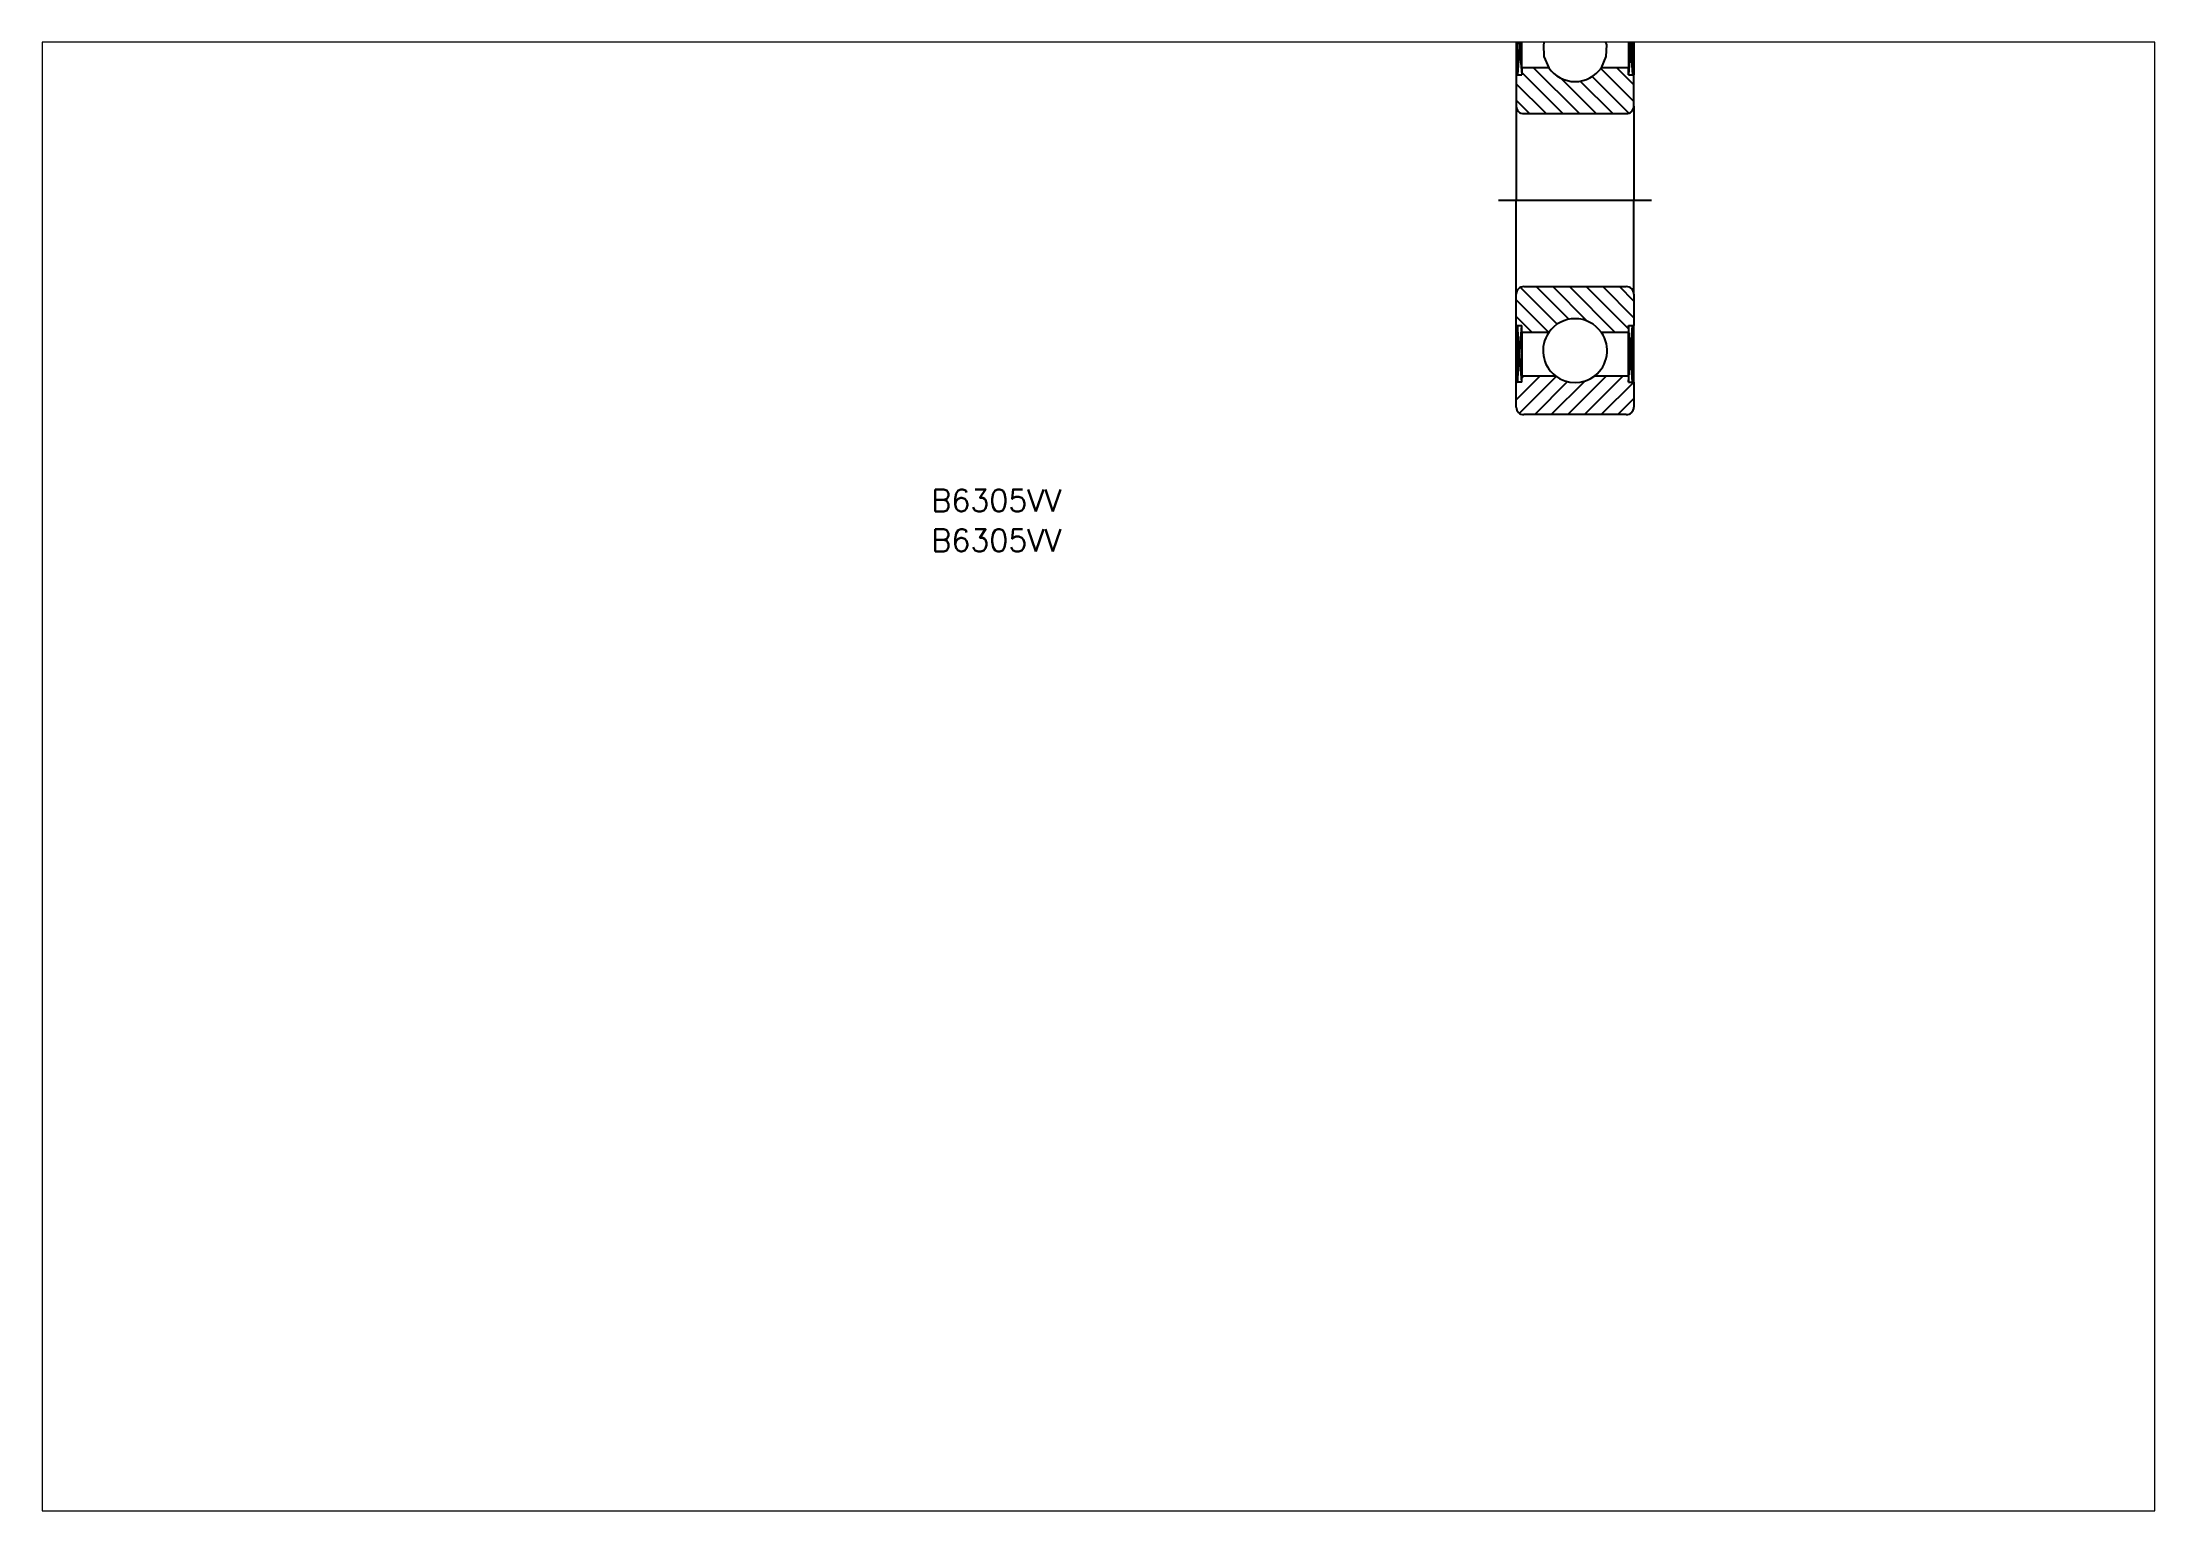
# Paper-space layout 'レイアウト1' of a CAD drawing. Extents: x 1.12 to 10.1, y 0.78 to 7.02.
# The model-space entities are those that its viewports show. They can reach past a viewport. Long polylines and large blocks are cut down to what shows.
import ezdxf

# ---------------------------------------------------------------- set-up
doc = ezdxf.new("R2010")
doc.units = 0
doc.header["$MEASUREMENT"] = 0
doc.linetypes.add('CENTER', pattern=[17.5, 13, -1.5, 1.5, -1.5])
doc.layers.get('0').update_dxf_attribs({"linetype": 'CONTINUOUS'})
doc.layers.add('CENTER', color=1, linetype='CENTER')
doc.styles.get("Standard").update_dxf_attribs({"font": 'txt.shx', "bigfont": '@extfont2.shx'})

msp = doc.modelspace()

# ---------------------------------------------------------------- linework, layer by layer
at = {"color": 7, "linetype": 'Continuous'}
for p, q in [((208.88, 214.59), (208.88, 206.39)), ((209.07, 206.39), (209.07, 214.59)), ((225.68, 214.59), (225.68, 206.39)), ((225.88, 214.59), (225.88, 206.39)), ((209.66, 207.42), (209.66, 213.69)), ((225.1, 213.69), (225.1, 207.42)), ((208.88, 206.39), (208.88, 201.89)), ((208.88, 206.39), (209.66, 206.39)), ((213.57, 207.42), (209.66, 207.42)), ((209.66, 207.42), (209.66, 206.39)), ((225.1, 207.42), (221.19, 207.42)), ((225.1, 206.39), (225.1, 207.42)), ((225.1, 206.39), (225.88, 206.39)), ((225.88, 201.89), (225.88, 206.39)), ((208.88, 201.89), (208.88, 188.29)), ((225.88, 201.89), (225.88, 188.29)), ((209.98, 200.79), (224.78, 200.79)), ((208.88, 174.69), (208.88, 188.29)), ((225.88, 174.69), (225.88, 188.29)), ((208.88, 170.19), (208.88, 174.69)), ((209.98, 175.79), (224.78, 175.79)), ((225.88, 174.69), (225.88, 170.19)), ((208.88, 161.99), (208.88, 170.19)), ((208.88, 170.19), (209.66, 170.19)), ((209.07, 170.19), (209.07, 161.99)), ((209.66, 169.17), (209.66, 170.19)), ((213.57, 169.17), (209.66, 169.17)), ((209.66, 169.17), (209.66, 162.89)), ((225.1, 169.17), (221.19, 169.17)), ((225.1, 170.19), (225.1, 169.17)), ((225.1, 170.19), (225.88, 170.19)), ((225.1, 162.89), (225.1, 169.17)), ((225.68, 161.99), (225.68, 170.19)), ((225.88, 161.99), (225.88, 170.19)), ((208.88, 158.39), (208.88, 161.99)), ((209.66, 161.99), (208.88, 161.99)), ((209.66, 162.89), (214.54, 162.89)), ((209.66, 161.99), (209.66, 162.89)), ((220.22, 162.89), (225.1, 162.89)), ((225.1, 162.89), (225.1, 161.99)), ((225.1, 161.99), (225.88, 161.99)), ((225.88, 161.99), (225.88, 158.39)), ((224.78, 157.29), (209.98, 157.29))]:
    msp.add_line(p, q, dxfattribs=at)
at = {"color": 3, "linetype": 'Continuous'}
for p, q in [((209.07, 214.59), (209.66, 206.39)), ((209.66, 214.59), (209.07, 206.39)), ((225.1, 214.59), (225.68, 206.39)), ((225.68, 214.59), (225.1, 206.39)), ((213.21, 200.79), (208.88, 205.12)), ((215.61, 200.79), (209.66, 206.74)), ((218.01, 200.79), (211.39, 207.42)), ((220.42, 200.79), (215.25, 205.96)), ((222.82, 200.79), (218.13, 205.49)), ((225.16, 200.86), (219.87, 206.15)), ((225.88, 202.55), (221.1, 207.32)), ((225.88, 204.95), (223.41, 207.42)), ((210.8, 200.79), (208.88, 202.72)), ((214.78, 170.37), (209.48, 175.67)), ((216.48, 171.08), (211.76, 175.79)), ((219.14, 170.82), (214.16, 175.79)), ((223.19, 169.17), (216.57, 175.79)), ((225.1, 169.67), (218.97, 175.79)), ((225.88, 171.29), (221.38, 175.79)), ((225.88, 173.7), (223.78, 175.79)), ((213.57, 169.17), (208.88, 173.87)), ((211.17, 169.17), (208.88, 171.46)), ((209.07, 161.99), (209.66, 170.19)), ((209.66, 161.99), (209.07, 170.19)), ((225.1, 161.99), (225.68, 170.19)), ((225.68, 161.99), (225.1, 170.19)), ((208.88, 159.44), (212.33, 162.89)), ((208.88, 161.85), (209.02, 161.99)), ((209.34, 157.5), (214.66, 162.82)), ((209.66, 162.63), (209.92, 162.89)), ((211.54, 157.29), (216.3, 162.06)), ((213.94, 157.29), (218.8, 162.15)), ((216.34, 157.29), (221.94, 162.89)), ((218.75, 157.29), (224.35, 162.89)), ((221.15, 157.29), (225.85, 161.99)), ((223.56, 157.29), (225.88, 159.61))]:
    msp.add_line(p, q, dxfattribs=at)
at = {"color": 7, "linetype": 'Continuous'}
for centre, radius, start, end in [((217.38, 210.04), 4.63, 127.8902, 214.5808), ((217.38, 210.04), 4.62, 325.4192, 52.1098), ((217.38, 210.04), 4.62, 214.5808, 325.4192), ((209.98, 201.89), 1.1, 180, 270), ((224.78, 201.89), 1.1, 270, 0), ((209.98, 174.69), 1.1, 90, 180), ((224.78, 174.69), 1.1, 0, 90), ((217.38, 166.54), 4.62, 34.5808, 145.4192), ((217.38, 166.54), 4.63, 145.4192, 232.1098), ((217.38, 166.54), 4.63, 307.8902, 34.5808), ((217.38, 166.54), 4.62, 232.1098, 307.8902), ((209.98, 158.39), 1.1, 180, 270), ((224.78, 158.39), 1.1, 270, 0)]:
    msp.add_arc(centre, radius, start, end, dxfattribs=at)
at = {"layer": 'CENTER', "color": 1, "linetype": 'CENTER'}
msp.add_line((206.33, 188.29), (228.43, 188.29), dxfattribs=at)

# ---------------------------------------------------------------- texts
at = {"color": 7, "linetype": 'Continuous'}
for p in [(124.37, 143.29), (124.37, 137.53)]:
    msp.add_text('B6305VV', height=3.2, dxfattribs=at).set_placement(p)

psp = doc.layouts.new('レイアウト1')

# ---------------------------------------------------------------- viewports
at = {"layer": '0', "color": 7, "linetype": 'Continuous', "view_target_point": (148.5, 105)}
psp.add_viewport(center=(5.6137, 3.9021), size=(8.982, 6.243333), view_center_point=(0, 0), view_height=212.214411, dxfattribs=at)

doc.saveas('drawing.dxf')
